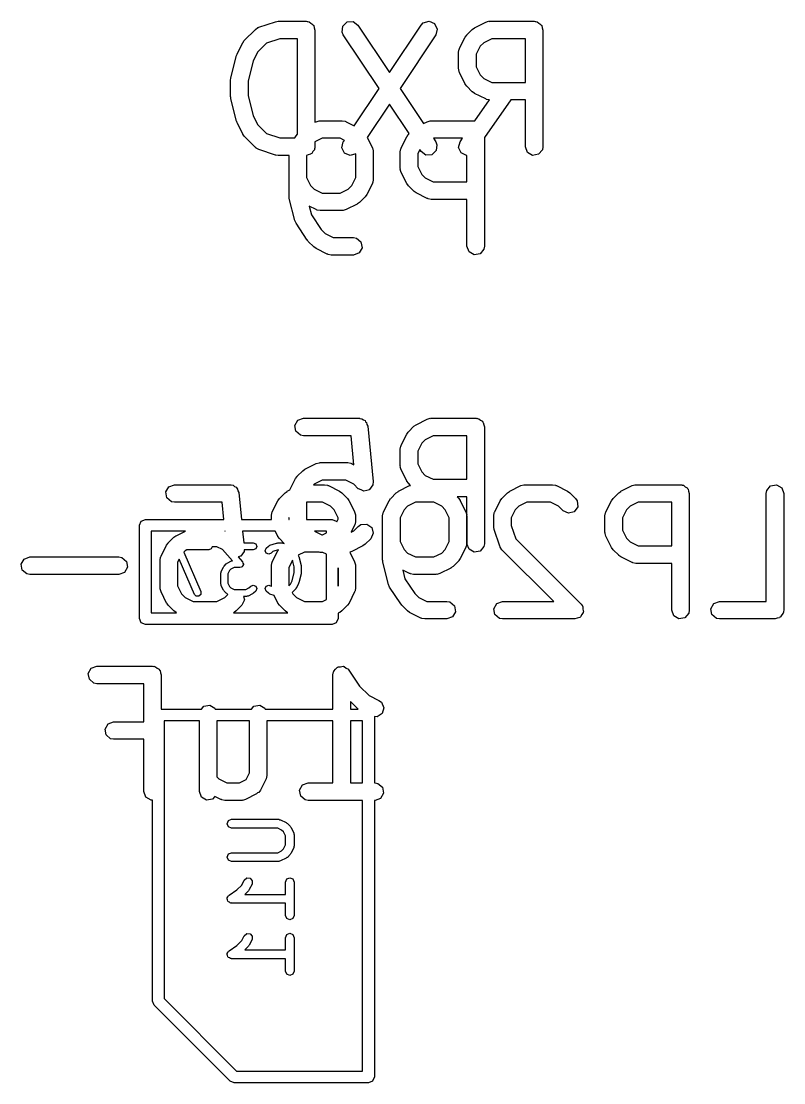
# Model space of a CAD drawing. Extents: x 0.04 to 2.09, y 0.3 to 3.78.
# Drawn here: x 1.7853 to 2.0424, y 1.9638 to 2.3218 of the extents above; entities that cross this region are included whole.
import ezdxf

# ---------------------------------------------------------------- set-up
doc = ezdxf.new("R2010")
doc.units = 0
doc.header["$MEASUREMENT"] = 0
doc.layers.add('BLACK', color=7, linetype='CONTINUOUS')

msp = doc.modelspace()

# ---------------------------------------------------------------- linework, layer by layer
at = {"layer": 'BLACK', "linetype": 'CONTINUOUS'}
for p, q in [((1.86526, 2.31962), (1.8654, 2.31973)), ((1.8654, 2.31973), (1.87102, 2.32161)), ((1.87102, 2.32161), (1.87189, 2.32173)), ((1.87189, 2.32173), (1.87195, 2.32176)), ((1.87195, 2.32176), (1.88133, 2.32176)), ((1.88133, 2.32176), (1.88171, 2.32169)), ((1.88171, 2.32169), (1.88184, 2.32171)), ((1.88184, 2.32171), (1.88195, 2.32165)), ((1.88195, 2.32165), (1.88234, 2.32158)), ((1.88234, 2.32158), (1.88292, 2.32109)), ((1.88292, 2.32109), (1.88359, 2.3207)), ((1.88359, 2.3207), (1.88368, 2.32045)), ((1.88368, 2.32045), (1.88388, 2.32028)), ((1.88388, 2.32028), (1.88402, 2.31952)), ((1.89346, 2.31811), (1.89368, 2.32011)), ((1.89368, 2.32011), (1.89514, 2.32151)), ((1.89514, 2.32151), (1.89715, 2.32164)), ((1.89715, 2.32164), (1.89878, 2.32044)), ((1.89878, 2.32044), (1.90945, 2.30444)), ((1.90945, 2.30444), (1.92012, 2.32044)), ((1.92012, 2.32044), (1.92082, 2.32118)), ((1.92082, 2.32118), (1.92276, 2.32175)), ((1.92276, 2.32175), (1.92461, 2.32094)), ((1.92461, 2.32094), (1.92551, 2.31913)), ((1.93812, 2.31957), (1.94187, 2.32144)), ((1.94187, 2.32144), (1.94286, 2.32174)), ((1.94286, 2.32174), (1.94303, 2.3217)), ((1.94303, 2.3217), (1.94319, 2.32176)), ((1.94319, 2.32176), (1.95819, 2.32176)), ((1.95819, 2.32176), (1.95858, 2.32169)), ((1.95858, 2.32169), (1.95871, 2.32171)), ((1.95871, 2.32171), (1.95882, 2.32165)), ((1.95882, 2.32165), (1.9592, 2.32158)), ((1.9592, 2.32158), (1.95979, 2.32109)), ((1.95979, 2.32109), (1.96045, 2.3207)), ((1.96045, 2.3207), (1.96055, 2.32045)), ((1.96055, 2.32045), (1.96075, 2.32028)), ((1.96075, 2.32028), (1.96088, 2.31952)), ((1.86049, 2.31527), (1.86424, 2.31902)), ((1.86424, 2.31902), (1.86508, 2.31961)), ((1.86508, 2.31961), (1.86526, 2.31962)), ((1.88402, 2.31952), (1.88428, 2.3188)), ((1.88428, 2.3188), (1.88428, 2.28768)), ((1.89387, 2.31717), (1.89346, 2.31811)), ((1.9059, 2.29912), (1.89387, 2.31717)), ((1.92503, 2.31717), (1.913, 2.29912)), ((1.92551, 2.31913), (1.92503, 2.31717)), ((1.93305, 2.31263), (1.93493, 2.31637)), ((1.93493, 2.31637), (1.93546, 2.31708)), ((1.93546, 2.31708), (1.93548, 2.31714)), ((1.93548, 2.31714), (1.93736, 2.31902)), ((1.93736, 2.31902), (1.93808, 2.31952)), ((1.93808, 2.31952), (1.93812, 2.31957)), ((1.96088, 2.31952), (1.96115, 2.3188)), ((1.96115, 2.3188), (1.96115, 2.27943)), ((1.85806, 2.31075), (1.85994, 2.3145)), ((1.85994, 2.3145), (1.86046, 2.31521)), ((1.86046, 2.31521), (1.86049, 2.31527)), ((1.86792, 2.31435), (1.86501, 2.31143)), ((1.87243, 2.31585), (1.86792, 2.31435)), ((1.87837, 2.31585), (1.87243, 2.31585)), ((1.87837, 2.28365), (1.87837, 2.31585)), ((1.93303, 2.31245), (1.93305, 2.31263)), ((1.94, 2.31331), (1.93865, 2.31061)), ((1.94119, 2.3145), (1.94, 2.31331)), ((1.94389, 2.31585), (1.94119, 2.3145)), ((1.95524, 2.31585), (1.94389, 2.31585)), ((1.95524, 2.30113), (1.95524, 2.31585)), ((1.85597, 2.30265), (1.85784, 2.31015)), ((1.85784, 2.31015), (1.85805, 2.31061)), ((1.85805, 2.31061), (1.85806, 2.31075)), ((1.86501, 2.31143), (1.86349, 2.3084)), ((1.93274, 2.3113), (1.93292, 2.31231)), ((1.93274, 2.30568), (1.93274, 2.3113)), ((1.93292, 2.31231), (1.93303, 2.31245)), ((1.93865, 2.31061), (1.93865, 2.30638)), ((1.86349, 2.3084), (1.86178, 2.30157)), ((1.9328, 2.30551), (1.93274, 2.30568)), ((1.93276, 2.30534), (1.9328, 2.30551)), ((1.93865, 2.30638), (1.94, 2.30368)), ((1.85588, 2.30193), (1.85598, 2.30251)), ((1.85588, 2.29631), (1.85588, 2.30193)), ((1.85598, 2.30251), (1.85597, 2.30265)), ((1.93305, 2.30436), (1.93276, 2.30534)), ((1.93493, 2.30061), (1.93305, 2.30436)), ((1.94, 2.30368), (1.94119, 2.30248)), ((1.94119, 2.30248), (1.94389, 2.30113)), ((1.86178, 2.30157), (1.86178, 2.29667)), ((1.89752, 2.28654), (1.9059, 2.29912)), ((1.913, 2.29912), (1.92091, 2.28724)), ((1.93498, 2.30057), (1.93493, 2.30061)), ((1.93548, 2.29984), (1.93498, 2.30057)), ((1.93736, 2.29797), (1.93548, 2.29984)), ((1.94389, 2.30113), (1.95524, 2.30113)), ((1.85592, 2.29618), (1.85588, 2.29631)), ((1.85597, 2.29559), (1.85592, 2.29618)), ((1.85784, 2.28809), (1.85597, 2.29559)), ((1.86178, 2.29667), (1.86349, 2.28984)), ((1.93742, 2.29794), (1.93736, 2.29797)), ((1.93812, 2.29742), (1.93742, 2.29794)), ((1.94187, 2.29554), (1.93812, 2.29742)), ((1.93822, 2.28819), (1.94315, 2.29524)), ((1.95036, 2.29523), (1.94146, 2.28252)), ((1.94205, 2.29552), (1.94187, 2.29554)), ((1.94218, 2.29541), (1.94205, 2.29552)), ((1.94315, 2.29524), (1.94218, 2.29541)), ((1.95524, 2.29523), (1.95036, 2.29523)), ((1.95524, 2.27943), (1.95524, 2.29523)), ((1.90945, 2.2938), (1.90193, 2.28251)), ((1.91607, 2.28386), (1.90945, 2.2938)), ((1.85792, 2.28798), (1.85784, 2.28809)), ((1.85806, 2.28749), (1.85792, 2.28798)), ((1.86349, 2.28984), (1.86501, 2.28681)), ((1.88428, 2.28768), (1.88469, 2.28788)), ((1.88469, 2.28788), (1.88568, 2.28817)), ((1.88568, 2.28817), (1.88585, 2.28813)), ((1.88585, 2.28813), (1.88601, 2.28819)), ((1.88601, 2.28819), (1.89351, 2.28819)), ((1.89351, 2.28819), (1.89452, 2.28802)), ((1.89452, 2.28802), (1.89466, 2.2879)), ((1.89466, 2.2879), (1.89483, 2.28788)), ((1.89483, 2.28788), (1.89752, 2.28654)), ((1.92091, 2.28724), (1.92219, 2.28788)), ((1.92219, 2.28788), (1.92317, 2.28817)), ((1.92317, 2.28817), (1.92334, 2.28813)), ((1.92334, 2.28813), (1.92351, 2.28819)), ((1.92351, 2.28819), (1.93822, 2.28819)), ((1.85994, 2.28374), (1.85806, 2.28749)), ((1.86501, 2.28681), (1.86792, 2.28389)), ((1.85999, 2.28369), (1.85994, 2.28374)), ((1.86049, 2.28297), (1.85999, 2.28369)), ((1.86424, 2.27922), (1.86049, 2.28297)), ((1.86792, 2.28389), (1.87243, 2.28239)), ((1.87243, 2.28239), (1.87754, 2.28239)), ((1.87754, 2.28239), (1.87775, 2.28281)), ((1.87775, 2.28281), (1.87827, 2.28352)), ((1.87827, 2.28352), (1.8783, 2.28358)), ((1.8783, 2.28358), (1.87837, 2.28365)), ((1.88671, 2.28229), (1.88428, 2.28107)), ((1.88428, 2.28107), (1.88428, 2.27943)), ((1.89282, 2.28229), (1.88671, 2.28229)), ((1.89421, 2.28159), (1.89282, 2.28229)), ((1.89339, 2.27911), (1.89387, 2.28107)), ((1.89387, 2.28107), (1.89421, 2.28159)), ((1.90193, 2.28251), (1.90365, 2.27906)), ((1.91337, 2.27906), (1.91524, 2.28281)), ((1.91524, 2.28281), (1.91577, 2.28352)), ((1.91577, 2.28352), (1.9158, 2.28358)), ((1.9158, 2.28358), (1.91607, 2.28386)), ((1.92422, 2.28229), (1.92503, 2.28107)), ((1.93409, 2.28229), (1.92422, 2.28229)), ((1.92503, 2.28107), (1.92544, 2.28013)), ((1.93275, 2.27918), (1.93328, 2.28113)), ((1.93328, 2.28113), (1.93409, 2.28229)), ((1.94146, 2.28252), (1.94146, 2.24587)), ((1.8644, 2.27915), (1.86424, 2.27922)), ((1.86449, 2.279), (1.8644, 2.27915)), ((1.8654, 2.27851), (1.86449, 2.279)), ((1.87102, 2.27663), (1.8654, 2.27851)), ((1.8828, 2.27688), (1.88205, 2.27674)), ((1.88297, 2.27708), (1.8828, 2.27688)), ((1.88323, 2.27717), (1.88297, 2.27708)), ((1.88361, 2.27784), (1.88323, 2.27717)), ((1.8841, 2.27842), (1.88361, 2.27784)), ((1.88417, 2.27881), (1.8841, 2.27842)), ((1.88424, 2.27892), (1.88417, 2.27881)), ((1.88428, 2.27943), (1.88421, 2.27905)), ((1.88421, 2.27905), (1.88424, 2.27892)), ((1.89429, 2.2773), (1.89339, 2.27911)), ((1.89614, 2.27649), (1.89429, 2.2773)), ((1.89806, 2.27705), (1.89614, 2.27649)), ((1.89806, 2.27704), (1.89806, 2.27705)), ((1.89806, 2.26907), (1.89806, 2.27704)), ((1.90365, 2.27906), (1.90395, 2.27808)), ((1.90395, 2.27808), (1.9039, 2.27791)), ((1.9039, 2.27791), (1.90397, 2.27774)), ((1.90397, 2.27774), (1.90397, 2.26837)), ((1.91306, 2.27774), (1.91324, 2.27875)), ((1.91306, 2.27212), (1.91306, 2.27774)), ((1.91324, 2.27875), (1.91335, 2.27889)), ((1.91335, 2.27889), (1.91337, 2.27906)), ((1.91967, 2.27846), (1.91896, 2.27704)), ((1.91896, 2.27704), (1.91896, 2.27281)), ((1.92012, 2.2778), (1.91967, 2.27846)), ((1.92174, 2.2766), (1.92012, 2.2778)), ((1.92522, 2.27813), (1.92376, 2.27673)), ((1.92544, 2.28013), (1.92522, 2.27813)), ((1.93361, 2.27735), (1.93275, 2.27918)), ((1.93544, 2.27649), (1.93361, 2.27735)), ((1.95593, 2.27754), (1.95524, 2.27943)), ((1.95768, 2.27653), (1.95593, 2.27754)), ((1.95967, 2.27688), (1.95768, 2.27653)), ((1.96097, 2.27842), (1.95967, 2.27688)), ((1.96115, 2.27943), (1.96097, 2.27842)), ((1.87108, 2.27663), (1.87102, 2.27663)), ((1.87195, 2.27648), (1.87108, 2.27663)), ((1.87556, 2.27648), (1.87195, 2.27648)), ((1.87556, 2.26274), (1.87556, 2.27648)), ((1.88205, 2.27674), (1.88147, 2.27653)), ((1.88147, 2.27653), (1.88147, 2.26907)), ((1.92376, 2.27673), (1.92174, 2.2766)), ((1.93555, 2.27652), (1.93544, 2.27649)), ((1.93555, 2.26757), (1.93555, 2.27652)), ((1.91312, 2.27195), (1.91306, 2.27212)), ((1.91308, 2.27178), (1.91312, 2.27195)), ((1.91337, 2.2708), (1.91308, 2.27178)), ((1.91524, 2.26705), (1.91337, 2.2708)), ((1.91896, 2.27281), (1.92031, 2.27012)), ((1.92031, 2.27012), (1.92151, 2.26892)), ((1.88147, 2.26907), (1.88282, 2.26637)), ((1.88282, 2.26637), (1.88401, 2.26517)), ((1.89551, 2.26517), (1.89671, 2.26637)), ((1.89671, 2.26637), (1.89806, 2.26907)), ((1.90365, 2.26705), (1.90178, 2.2633)), ((1.90367, 2.26722), (1.90365, 2.26705)), ((1.90379, 2.26736), (1.90367, 2.26722)), ((1.90397, 2.26837), (1.90379, 2.26736)), ((1.91529, 2.267), (1.91524, 2.26705)), ((1.9158, 2.26628), (1.91529, 2.267)), ((1.91767, 2.26441), (1.9158, 2.26628)), ((1.92151, 2.26892), (1.92421, 2.26757)), ((1.92421, 2.26757), (1.93555, 2.26757)), ((1.87561, 2.26262), (1.87556, 2.26274)), ((1.87565, 2.26203), (1.87561, 2.26262)), ((1.88401, 2.26517), (1.88671, 2.26382)), ((1.88671, 2.26382), (1.89282, 2.26382)), ((1.89282, 2.26382), (1.89551, 2.26517)), ((1.90123, 2.26253), (1.89935, 2.26066)), ((1.90125, 2.26259), (1.90123, 2.26253)), ((1.90178, 2.2633), (1.90125, 2.26259)), ((1.91773, 2.26438), (1.91767, 2.26441)), ((1.91844, 2.26385), (1.91773, 2.26438)), ((1.92219, 2.26198), (1.91844, 2.26385)), ((1.87753, 2.25453), (1.87565, 2.26203)), ((1.88469, 2.25823), (1.8824, 2.25937)), ((1.8824, 2.25937), (1.88313, 2.25646)), ((1.89858, 2.2601), (1.89483, 2.25823)), ((1.89863, 2.26015), (1.89858, 2.2601)), ((1.89935, 2.26066), (1.89863, 2.26015)), ((1.92236, 2.26196), (1.92219, 2.26198)), ((1.9225, 2.26184), (1.92236, 2.26196)), ((1.92351, 2.26167), (1.9225, 2.26184)), ((1.93555, 2.26167), (1.92351, 2.26167)), ((1.93555, 2.24587), (1.93555, 2.26167)), ((1.88313, 2.25646), (1.88643, 2.2515)), ((1.88487, 2.25821), (1.88469, 2.25823)), ((1.885, 2.25809), (1.88487, 2.25821)), ((1.88601, 2.25792), (1.885, 2.25809)), ((1.89351, 2.25792), (1.88601, 2.25792)), ((1.89368, 2.25798), (1.89351, 2.25792)), ((1.89385, 2.25794), (1.89368, 2.25798)), ((1.89483, 2.25823), (1.89385, 2.25794)), ((1.87753, 2.25451), (1.87753, 2.25453)), ((1.87793, 2.25361), (1.87753, 2.25451)), ((1.88168, 2.24798), (1.87793, 2.25361)), ((1.88643, 2.2515), (1.88776, 2.25017)), ((1.88776, 2.25017), (1.89046, 2.24882)), ((1.89046, 2.24882), (1.89726, 2.24882)), ((1.89726, 2.24882), (1.89827, 2.24865)), ((1.89827, 2.24865), (1.89982, 2.24735)), ((1.88179, 2.2479), (1.88168, 2.24798)), ((1.88205, 2.24753), (1.88179, 2.2479)), ((1.88393, 2.24566), (1.88205, 2.24753)), ((1.88398, 2.24563), (1.88393, 2.24566)), ((1.88469, 2.2451), (1.88398, 2.24563)), ((1.88844, 2.24323), (1.88469, 2.2451)), ((1.90017, 2.24536), (1.89916, 2.24361)), ((1.89982, 2.24735), (1.90017, 2.24536)), ((1.93625, 2.24397), (1.93555, 2.24587)), ((1.94128, 2.24486), (1.93998, 2.24331)), ((1.94146, 2.24587), (1.94128, 2.24486)), ((1.88862, 2.24321), (1.88844, 2.24323)), ((1.88875, 2.2431), (1.88862, 2.24321)), ((1.88976, 2.24292), (1.88875, 2.2431)), ((1.89726, 2.24292), (1.88976, 2.24292)), ((1.89916, 2.24361), (1.89726, 2.24292)), ((1.93799, 2.24296), (1.93625, 2.24397)), ((1.93998, 2.24331), (1.93799, 2.24296)), ((1.87849, 2.18721), (1.88039, 2.1879)), ((1.88039, 2.1879), (1.89914, 2.1879)), ((1.89914, 2.1879), (1.89929, 2.18787)), ((1.89929, 2.18787), (1.89936, 2.18789)), ((1.89936, 2.18789), (1.89947, 2.18784)), ((1.89947, 2.18784), (1.90015, 2.18772)), ((1.90015, 2.18772), (1.90063, 2.18732)), ((1.90063, 2.18732), (1.9012, 2.18706)), ((1.91844, 2.18571), (1.92219, 2.18759)), ((1.92219, 2.18759), (1.92317, 2.18788)), ((1.92317, 2.18788), (1.92334, 2.18784)), ((1.92334, 2.18784), (1.92351, 2.1879)), ((1.92351, 2.1879), (1.93851, 2.1879)), ((1.93851, 2.1879), (1.93889, 2.18783)), ((1.93889, 2.18783), (1.93902, 2.18785)), ((1.93902, 2.18785), (1.93913, 2.18779)), ((1.93913, 2.18779), (1.93952, 2.18772)), ((1.93952, 2.18772), (1.94011, 2.18723)), ((1.87748, 2.18546), (1.87849, 2.18721)), ((1.87783, 2.18347), (1.87748, 2.18546)), ((1.9012, 2.18706), (1.90138, 2.18669)), ((1.90138, 2.18669), (1.90169, 2.18642)), ((1.90169, 2.18642), (1.9018, 2.1858)), ((1.9018, 2.1858), (1.90208, 2.18524)), ((1.90208, 2.18524), (1.90395, 2.16649)), ((1.9158, 2.18328), (1.91767, 2.18516)), ((1.91767, 2.18516), (1.9184, 2.18566)), ((1.9184, 2.18566), (1.91844, 2.18571)), ((1.94011, 2.18723), (1.94077, 2.18684)), ((1.94077, 2.18684), (1.94086, 2.18659)), ((1.94086, 2.18659), (1.94106, 2.18642)), ((1.94106, 2.18642), (1.9412, 2.18567)), ((1.9412, 2.18567), (1.94146, 2.18495)), ((1.94146, 2.18495), (1.94146, 2.14558)), ((1.87938, 2.18217), (1.87783, 2.18347)), ((1.88039, 2.18199), (1.87938, 2.18217)), ((1.89647, 2.18199), (1.88039, 2.18199)), ((1.89744, 2.17222), (1.89647, 2.18199)), ((1.91337, 2.17877), (1.91524, 2.18252)), ((1.91524, 2.18252), (1.91577, 2.18323)), ((1.91577, 2.18323), (1.9158, 2.18328)), ((1.92151, 2.18064), (1.92031, 2.17945)), ((1.92421, 2.18199), (1.92151, 2.18064)), ((1.93555, 2.18199), (1.92421, 2.18199)), ((1.93555, 2.16728), (1.93555, 2.18199)), ((1.91306, 2.17745), (1.91324, 2.17846)), ((1.91306, 2.17182), (1.91306, 2.17745)), ((1.91324, 2.17846), (1.91335, 2.17859)), ((1.91335, 2.17859), (1.91337, 2.17877)), ((1.92031, 2.17945), (1.91896, 2.17675)), ((1.91896, 2.17675), (1.91896, 2.17252)), ((1.8783, 2.16829), (1.88018, 2.17016)), ((1.88018, 2.17016), (1.8809, 2.17067)), ((1.8809, 2.17067), (1.88094, 2.17071)), ((1.88094, 2.17071), (1.88469, 2.17259)), ((1.88469, 2.17259), (1.88568, 2.17288)), ((1.88568, 2.17288), (1.88585, 2.17284)), ((1.88585, 2.17284), (1.88601, 2.1729)), ((1.88601, 2.1729), (1.89539, 2.1729)), ((1.89539, 2.1729), (1.8964, 2.17272)), ((1.8964, 2.17272), (1.89653, 2.17261)), ((1.89653, 2.17261), (1.89671, 2.17259)), ((1.89671, 2.17259), (1.89744, 2.17222)), ((1.91312, 2.17166), (1.91306, 2.17182)), ((1.91308, 2.17148), (1.91312, 2.17166)), ((1.91337, 2.1705), (1.91308, 2.17148)), ((1.91524, 2.16675), (1.91337, 2.1705)), ((1.91896, 2.17252), (1.92031, 2.16982)), ((1.92031, 2.16982), (1.92151, 2.16862)), ((1.87587, 2.16377), (1.87775, 2.16752)), ((1.87775, 2.16752), (1.87827, 2.16823)), ((1.87827, 2.16823), (1.8783, 2.16829)), ((1.88671, 2.16699), (1.88401, 2.16565)), ((1.89469, 2.16699), (1.88671, 2.16699)), ((1.89739, 2.16565), (1.89469, 2.16699)), ((1.90395, 2.16649), (1.90387, 2.16547)), ((1.91529, 2.16671), (1.91524, 2.16675)), ((1.9158, 2.16598), (1.91529, 2.16671)), ((1.91654, 2.16524), (1.9158, 2.16598)), ((1.92151, 2.16862), (1.92421, 2.16728)), ((1.92421, 2.16728), (1.93555, 2.16728)), ((1.83402, 2.16302), (1.83503, 2.16477)), ((1.83438, 2.16103), (1.83402, 2.16302)), ((1.83503, 2.16477), (1.83693, 2.16546)), ((1.83693, 2.16546), (1.85568, 2.16546)), ((1.85568, 2.16546), (1.85583, 2.16543)), ((1.85583, 2.16543), (1.8559, 2.16545)), ((1.8559, 2.16545), (1.85601, 2.1654)), ((1.85601, 2.1654), (1.85669, 2.16528)), ((1.85669, 2.16528), (1.85717, 2.16488)), ((1.85717, 2.16488), (1.85774, 2.16462)), ((1.85774, 2.16462), (1.85792, 2.16425)), ((1.85792, 2.16425), (1.85824, 2.16398)), ((1.85824, 2.16398), (1.85835, 2.16336)), ((1.85835, 2.16336), (1.85862, 2.1628)), ((1.85862, 2.1628), (1.85952, 2.15377)), ((1.87234, 2.16084), (1.87422, 2.16272)), ((1.87422, 2.16272), (1.87494, 2.16322)), ((1.87494, 2.16322), (1.87498, 2.16327)), ((1.87498, 2.16327), (1.87587, 2.16371)), ((1.87587, 2.16371), (1.87587, 2.16377)), ((1.88401, 2.16565), (1.88383, 2.16546)), ((1.88383, 2.16546), (1.88755, 2.16546)), ((1.88755, 2.16546), (1.88856, 2.16528)), ((1.88856, 2.16528), (1.8887, 2.16517)), ((1.8887, 2.16517), (1.88887, 2.16515)), ((1.88887, 2.16515), (1.89262, 2.16327)), ((1.89262, 2.16327), (1.89333, 2.16275)), ((1.89333, 2.16275), (1.89339, 2.16272)), ((1.89339, 2.16272), (1.89526, 2.16084)), ((1.89892, 2.16411), (1.89739, 2.16565)), ((1.89894, 2.1641), (1.89892, 2.16411)), ((1.89895, 2.16408), (1.89894, 2.1641)), ((1.89986, 2.16368), (1.89895, 2.16408)), ((1.90075, 2.16326), (1.89986, 2.16368)), ((1.90077, 2.16326), (1.90075, 2.16326)), ((1.90079, 2.16325), (1.90077, 2.16326)), ((1.90175, 2.16352), (1.90079, 2.16325)), ((1.90271, 2.16378), (1.90175, 2.16352)), ((1.90272, 2.1638), (1.90271, 2.16378)), ((1.90274, 2.1638), (1.90272, 2.1638)), ((1.9033, 2.16462), (1.90274, 2.1638)), ((1.90386, 2.16543), (1.9033, 2.16462)), ((1.90387, 2.16547), (1.90386, 2.16545)), ((1.90386, 2.16545), (1.90386, 2.16543)), ((1.90984, 2.16084), (1.91171, 2.16272)), ((1.91171, 2.16272), (1.91243, 2.16322)), ((1.91243, 2.16322), (1.91248, 2.16327)), ((1.91248, 2.16327), (1.91623, 2.16515)), ((1.91623, 2.16515), (1.91654, 2.16524)), ((1.94733, 2.16084), (1.94921, 2.16272)), ((1.94921, 2.16272), (1.94993, 2.16322)), ((1.94993, 2.16322), (1.94997, 2.16327)), ((1.94997, 2.16327), (1.95372, 2.16515)), ((1.95372, 2.16515), (1.95471, 2.16544)), ((1.95471, 2.16544), (1.95488, 2.1654)), ((1.95488, 2.1654), (1.95504, 2.16546)), ((1.95504, 2.16546), (1.96442, 2.16546)), ((1.96442, 2.16546), (1.96543, 2.16528)), ((1.96543, 2.16528), (1.96556, 2.16517)), ((1.96556, 2.16517), (1.96574, 2.16515)), ((1.96574, 2.16515), (1.96949, 2.16327)), ((1.96949, 2.16327), (1.9702, 2.16275)), ((1.9702, 2.16275), (1.97025, 2.16272)), ((1.97025, 2.16272), (1.97213, 2.16084)), ((1.98483, 2.16084), (1.9867, 2.16272)), ((1.9867, 2.16272), (1.98742, 2.16322)), ((1.98742, 2.16322), (1.98747, 2.16327)), ((1.98747, 2.16327), (1.99122, 2.16515)), ((1.99122, 2.16515), (1.9922, 2.16544)), ((1.9922, 2.16544), (1.99237, 2.1654)), ((1.99237, 2.1654), (1.99254, 2.16546)), ((1.99254, 2.16546), (2.00754, 2.16546)), ((2.00754, 2.16546), (2.00792, 2.16539)), ((2.00792, 2.16539), (2.00805, 2.16541)), ((2.00805, 2.16541), (2.00816, 2.16535)), ((2.00816, 2.16535), (2.00855, 2.16528)), ((2.00855, 2.16528), (2.00913, 2.16479)), ((2.00913, 2.16479), (2.0098, 2.1644)), ((2.0098, 2.1644), (2.00989, 2.16415)), ((2.00989, 2.16415), (2.01009, 2.16398)), ((2.01009, 2.16398), (2.01023, 2.16323)), ((2.01023, 2.16323), (2.01049, 2.1625)), ((2.01049, 2.1625), (2.01049, 2.12313)), ((2.03645, 2.1625), (2.03663, 2.16351)), ((2.03645, 2.12609), (2.03645, 2.1625)), ((2.03663, 2.16351), (2.03793, 2.16506)), ((2.03793, 2.16506), (2.03992, 2.16541)), ((2.03992, 2.16541), (2.04167, 2.1644)), ((2.04167, 2.1644), (2.04236, 2.1625)), ((2.04236, 2.1625), (2.04236, 2.12313)), ((1.83592, 2.15973), (1.83438, 2.16103)), ((1.83693, 2.15955), (1.83592, 2.15973)), ((1.85301, 2.15955), (1.83693, 2.15955)), ((1.85359, 2.15377), (1.85301, 2.15955)), ((1.86991, 2.15633), (1.87179, 2.16008)), ((1.87179, 2.16008), (1.87231, 2.16078)), ((1.87231, 2.16078), (1.87234, 2.16084)), ((1.88685, 2.15955), (1.88147, 2.15955)), ((1.88147, 2.15955), (1.88147, 2.15377)), ((1.88955, 2.1582), (1.88685, 2.15955)), ((1.89526, 2.16084), (1.89577, 2.16012)), ((1.89577, 2.16012), (1.89582, 2.16008)), ((1.89582, 2.16008), (1.89769, 2.15633)), ((1.90741, 2.15633), (1.90928, 2.16008)), ((1.90928, 2.16008), (1.90981, 2.16078)), ((1.90981, 2.16078), (1.90984, 2.16084)), ((1.91824, 2.15955), (1.91555, 2.1582)), ((1.92435, 2.15955), (1.91824, 2.15955)), ((1.92705, 2.1582), (1.92435, 2.15955)), ((1.93555, 2.16137), (1.93223, 2.16137)), ((1.93223, 2.16137), (1.93276, 2.16084)), ((1.93276, 2.16084), (1.93327, 2.16012)), ((1.93327, 2.16012), (1.93331, 2.16008)), ((1.93331, 2.16008), (1.93519, 2.15633)), ((1.93555, 2.14558), (1.93555, 2.16137)), ((1.9449, 2.15633), (1.94678, 2.16008)), ((1.94678, 2.16008), (1.9473, 2.16078)), ((1.9473, 2.16078), (1.94733, 2.16084)), ((1.95574, 2.15955), (1.95304, 2.1582)), ((1.96372, 2.15955), (1.95574, 2.15955)), ((1.96642, 2.1582), (1.96372, 2.15955)), ((1.97213, 2.16084), (1.97272, 2.16)), ((1.97272, 2.16), (1.97289, 2.15799)), ((1.9824, 2.15633), (1.98427, 2.16008)), ((1.98427, 2.16008), (1.9848, 2.16078)), ((1.9848, 2.16078), (1.98483, 2.16084)), ((1.99324, 2.15955), (1.99054, 2.1582)), ((2.00458, 2.15955), (1.99324, 2.15955)), ((2.00458, 2.14484), (2.00458, 2.15955)), ((1.8696, 2.15501), (1.86978, 2.15602)), ((1.86978, 2.15602), (1.86989, 2.15615)), ((1.86989, 2.15615), (1.86991, 2.15633)), ((1.89075, 2.15701), (1.88955, 2.1582)), ((1.8921, 2.15431), (1.89075, 2.15701)), ((1.89769, 2.15633), (1.89798, 2.15534)), ((1.89798, 2.15534), (1.89794, 2.15517)), ((1.89794, 2.15517), (1.898, 2.15501)), ((1.9071, 2.15501), (1.90727, 2.15602)), ((1.90727, 2.15602), (1.90739, 2.15615)), ((1.90739, 2.15615), (1.90741, 2.15633)), ((1.91435, 2.15701), (1.913, 2.15431)), ((1.91555, 2.1582), (1.91435, 2.15701)), ((1.92824, 2.15701), (1.92705, 2.1582)), ((1.92959, 2.15431), (1.92824, 2.15701)), ((1.93519, 2.15633), (1.93548, 2.15534)), ((1.93548, 2.15534), (1.93544, 2.15517)), ((1.93544, 2.15517), (1.9355, 2.15501)), ((1.94459, 2.15501), (1.94477, 2.15602)), ((1.94477, 2.15602), (1.94488, 2.15615)), ((1.94488, 2.15615), (1.9449, 2.15633)), ((1.95185, 2.15701), (1.9505, 2.15431)), ((1.95304, 2.1582), (1.95185, 2.15701)), ((1.96795, 2.15667), (1.96642, 2.1582)), ((1.96978, 2.15581), (1.96795, 2.15667)), ((1.97173, 2.15634), (1.96978, 2.15581)), ((1.97289, 2.15799), (1.97173, 2.15634)), ((1.98209, 2.15501), (1.98226, 2.15602)), ((1.98226, 2.15602), (1.98238, 2.15615)), ((1.98238, 2.15615), (1.9824, 2.15633)), ((1.98934, 2.15701), (1.98799, 2.15431)), ((1.99054, 2.1582), (1.98934, 2.15701)), ((1.82515, 2.1518), (1.82573, 2.1532)), ((1.82515, 2.12031), (1.82515, 2.1518)), ((1.82573, 2.1532), (1.82712, 2.15377)), ((1.82712, 2.15377), (1.85359, 2.15377)), ((1.85952, 2.15377), (1.8696, 2.15377)), ((1.8696, 2.15377), (1.8696, 2.15501)), ((1.87556, 2.15442), (1.87551, 2.15431)), ((1.87551, 2.15431), (1.87551, 2.15383)), ((1.87551, 2.15383), (1.87553, 2.15377)), ((1.87553, 2.15377), (1.87556, 2.15377)), ((1.87556, 2.15377), (1.87556, 2.15442)), ((1.88147, 2.15377), (1.89011, 2.15377)), ((1.89011, 2.15377), (1.89151, 2.1532)), ((1.89151, 2.1532), (1.89163, 2.15289)), ((1.89163, 2.15289), (1.8921, 2.15383)), ((1.8921, 2.15383), (1.8921, 2.15431)), ((1.89769, 2.15181), (1.8965, 2.14943)), ((1.89771, 2.15199), (1.89769, 2.15181)), ((1.89783, 2.15212), (1.89771, 2.15199)), ((1.898, 2.15313), (1.89783, 2.15212)), ((1.898, 2.15501), (1.898, 2.15313)), ((1.89892, 2.15141), (1.89976, 2.152)), ((1.89976, 2.152), (1.90178, 2.15218)), ((1.90178, 2.15218), (1.90343, 2.15102)), ((1.9071, 2.14001), (1.9071, 2.15501)), ((1.913, 2.15431), (1.913, 2.14633)), ((1.92959, 2.14633), (1.92959, 2.15431)), ((1.9355, 2.15501), (1.9355, 2.14563)), ((1.94459, 2.15126), (1.94459, 2.15501)), ((1.9505, 2.15431), (1.9505, 2.15174)), ((1.9505, 2.15174), (1.952, 2.14723)), ((1.98209, 2.14938), (1.98209, 2.15501)), ((1.98799, 2.15431), (1.98799, 2.15008)), ((1.82909, 2.14983), (1.82909, 2.12228)), ((1.84061, 2.14983), (1.82909, 2.14983)), ((1.83672, 2.14772), (1.83744, 2.14823)), ((1.83744, 2.14823), (1.83749, 2.14827)), ((1.83749, 2.14827), (1.84061, 2.14983)), ((1.85388, 2.14983), (1.85399, 2.14978)), ((1.85398, 2.14983), (1.85388, 2.14983)), ((1.85399, 2.14978), (1.85398, 2.14983)), ((1.85991, 2.14983), (1.86031, 2.14586)), ((1.8709, 2.14983), (1.85991, 2.14983)), ((1.87179, 2.14806), (1.8709, 2.14983)), ((1.87183, 2.14802), (1.87179, 2.14806)), ((1.87234, 2.14729), (1.87183, 2.14802)), ((1.8841, 2.14983), (1.8866, 2.14858)), ((1.88815, 2.14983), (1.8841, 2.14983)), ((1.8866, 2.14858), (1.88685, 2.14858)), ((1.88685, 2.14858), (1.88815, 2.14923)), ((1.88815, 2.14923), (1.88815, 2.14983)), ((1.8965, 2.14943), (1.89739, 2.14988)), ((1.89739, 2.14988), (1.89892, 2.15141)), ((1.90395, 2.14907), (1.9031, 2.14724)), ((1.90343, 2.15102), (1.90395, 2.14907)), ((1.94461, 2.1512), (1.94459, 2.15126)), ((1.94474, 2.15032), (1.94461, 2.1512)), ((1.94662, 2.1447), (1.94474, 2.15032)), ((1.98215, 2.14922), (1.98209, 2.14938)), ((1.98211, 2.14904), (1.98215, 2.14922)), ((1.9824, 2.14806), (1.98211, 2.14904)), ((1.98427, 2.14431), (1.9824, 2.14806)), ((1.98799, 2.15008), (1.98934, 2.14738)), ((1.83242, 2.14133), (1.83429, 2.14508)), ((1.83429, 2.14508), (1.83482, 2.14579)), ((1.83482, 2.14579), (1.83484, 2.14584)), ((1.83484, 2.14584), (1.83672, 2.14772)), ((1.84962, 2.14455), (1.84933, 2.14384)), ((1.85123, 2.14455), (1.84962, 2.14455)), ((1.8531, 2.14362), (1.85123, 2.14455)), ((1.86031, 2.14586), (1.86349, 2.14586)), ((1.86349, 2.14586), (1.86433, 2.14551)), ((1.86433, 2.14551), (1.86467, 2.14468)), ((1.86467, 2.14468), (1.86433, 2.14384)), ((1.86791, 2.14401), (1.86866, 2.14476)), ((1.86866, 2.14476), (1.86891, 2.14487)), ((1.86891, 2.14487), (1.86912, 2.14505)), ((1.86912, 2.14505), (1.87137, 2.1458)), ((1.87137, 2.1458), (1.87156, 2.14579)), ((1.87156, 2.14579), (1.87174, 2.14586)), ((1.87174, 2.14586), (1.87324, 2.14586)), ((1.87394, 2.14569), (1.87234, 2.14729)), ((1.87324, 2.14586), (1.87342, 2.14579)), ((1.87342, 2.14579), (1.87361, 2.1458)), ((1.87361, 2.1458), (1.87394, 2.14569)), ((1.90046, 2.14481), (1.89671, 2.14293)), ((1.9005, 2.14486), (1.90046, 2.14481)), ((1.90123, 2.14536), (1.9005, 2.14486)), ((1.9031, 2.14724), (1.90123, 2.14536)), ((1.913, 2.14633), (1.91435, 2.14363)), ((1.92824, 2.14363), (1.92959, 2.14633)), ((1.93519, 2.14431), (1.93331, 2.14056)), ((1.93521, 2.14449), (1.93519, 2.14431)), ((1.93532, 2.14462), (1.93521, 2.14449)), ((1.9355, 2.14563), (1.93532, 2.14462)), ((1.93625, 2.14368), (1.93555, 2.14558)), ((1.94128, 2.14457), (1.93998, 2.14302)), ((1.94146, 2.14558), (1.94128, 2.14457)), ((1.94673, 2.14456), (1.94662, 2.1447)), ((1.94674, 2.14438), (1.94673, 2.14456)), ((1.94733, 2.14354), (1.94674, 2.14438)), ((1.952, 2.14723), (1.974, 2.12522)), ((1.98432, 2.14427), (1.98427, 2.14431)), ((1.98934, 2.14738), (1.99054, 2.14618)), ((1.99054, 2.14618), (1.99324, 2.14484)), ((1.99324, 2.14484), (2.00458, 2.14484)), ((1.78629, 2.14039), (1.78819, 2.14109)), ((1.78819, 2.14109), (1.81819, 2.14109)), ((1.81819, 2.14109), (1.8192, 2.14091)), ((1.8192, 2.14091), (1.82074, 2.13961)), ((1.83211, 2.14001), (1.83228, 2.14102)), ((1.83228, 2.14102), (1.8324, 2.14115)), ((1.8324, 2.14115), (1.83242, 2.14133)), ((1.84056, 2.14321), (1.84011, 2.14275)), ((1.84011, 2.14275), (1.84583, 2.1294)), ((1.84114, 2.1435), (1.84056, 2.14321)), ((1.84849, 2.1435), (1.84114, 2.1435)), ((1.84933, 2.14384), (1.84849, 2.1435)), ((1.85648, 2.13976), (1.8531, 2.14362)), ((1.85925, 2.14134), (1.85843, 2.14112)), ((1.85843, 2.14112), (1.85988, 2.13946)), ((1.85926, 2.14135), (1.85925, 2.14134)), ((1.85928, 2.14136), (1.85926, 2.14135)), ((1.85984, 2.14218), (1.85928, 2.14136)), ((1.86041, 2.14299), (1.85984, 2.14218)), ((1.86042, 2.14303), (1.86041, 2.14301)), ((1.86041, 2.14301), (1.86041, 2.14299)), ((1.86045, 2.1435), (1.86042, 2.14303)), ((1.86349, 2.1435), (1.86045, 2.1435)), ((1.86433, 2.14384), (1.86349, 2.1435)), ((1.86756, 2.14318), (1.86791, 2.14401)), ((1.86791, 2.14234), (1.86756, 2.14318)), ((1.86874, 2.142), (1.86791, 2.14234)), ((1.86958, 2.14234), (1.86874, 2.142)), ((1.87013, 2.1429), (1.86958, 2.14234)), ((1.86991, 2.13945), (1.87179, 2.1432)), ((1.87193, 2.1435), (1.87013, 2.1429)), ((1.87179, 2.1432), (1.87201, 2.1435)), ((1.87201, 2.1435), (1.87193, 2.1435)), ((1.88075, 2.14268), (1.8787, 2.14165)), ((1.8787, 2.14165), (1.8788, 2.14146)), ((1.8788, 2.14146), (1.87881, 2.14132)), ((1.87881, 2.14132), (1.87889, 2.14122)), ((1.87889, 2.14122), (1.87964, 2.13822)), ((1.8857, 2.14268), (1.88075, 2.14268)), ((1.88601, 2.14262), (1.8857, 2.14268)), ((1.88697, 2.14262), (1.88601, 2.14262)), ((1.88815, 2.14203), (1.88697, 2.14262)), ((1.88815, 2.12673), (1.88815, 2.14203)), ((1.89671, 2.14293), (1.89605, 2.14274)), ((1.89605, 2.14274), (1.89769, 2.13945)), ((1.91435, 2.14363), (1.91555, 2.14243)), ((1.91555, 2.14243), (1.91824, 2.14109)), ((1.91824, 2.14109), (1.92435, 2.14109)), ((1.92435, 2.14109), (1.92705, 2.14243)), ((1.92705, 2.14243), (1.92824, 2.14363)), ((1.93799, 2.14267), (1.93625, 2.14368)), ((1.93998, 2.14302), (1.93799, 2.14267)), ((1.96479, 2.12609), (1.94733, 2.14354)), ((1.98483, 2.14354), (1.98432, 2.14427)), ((1.9867, 2.14167), (1.98483, 2.14354)), ((1.98676, 2.14164), (1.9867, 2.14167)), ((1.98747, 2.14112), (1.98676, 2.14164)), ((1.99122, 2.13924), (1.98747, 2.14112)), ((1.78528, 2.13865), (1.78629, 2.14039)), ((1.78563, 2.13666), (1.78528, 2.13865)), ((1.82109, 2.13762), (1.82008, 2.13587)), ((1.82074, 2.13961), (1.82109, 2.13762)), ((1.83211, 2.13063), (1.83211, 2.14001)), ((1.83855, 2.14039), (1.83801, 2.13931)), ((1.83801, 2.13931), (1.83801, 2.13133)), ((1.84366, 2.12847), (1.83855, 2.14039)), ((1.85269, 2.13621), (1.85344, 2.13771)), ((1.85344, 2.13771), (1.85358, 2.13784)), ((1.85358, 2.13784), (1.85366, 2.13802)), ((1.85366, 2.13802), (1.85441, 2.13877)), ((1.85441, 2.13877), (1.85459, 2.13884)), ((1.85459, 2.13884), (1.85472, 2.13899)), ((1.85472, 2.13899), (1.85622, 2.13974)), ((1.85702, 2.1375), (1.85594, 2.13696)), ((1.85622, 2.13974), (1.85648, 2.13976)), ((1.85899, 2.1375), (1.85702, 2.1375)), ((1.85938, 2.13766), (1.85899, 2.1375)), ((1.85977, 2.13779), (1.85938, 2.13766)), ((1.85979, 2.13783), (1.85977, 2.13779)), ((1.85983, 2.13784), (1.85979, 2.13783)), ((1.85999, 2.13823), (1.85983, 2.13784)), ((1.85988, 2.13946), (1.86001, 2.13906)), ((1.86017, 2.1386), (1.85999, 2.13823)), ((1.86001, 2.13906), (1.86017, 2.13868)), ((1.86017, 2.13868), (1.86016, 2.13864)), ((1.86016, 2.13864), (1.86017, 2.1386)), ((1.8696, 2.13813), (1.86978, 2.13914)), ((1.8696, 2.13124), (1.8696, 2.13813)), ((1.86978, 2.13914), (1.86989, 2.13928)), ((1.86989, 2.13928), (1.86991, 2.13945)), ((1.87677, 2.13996), (1.87551, 2.13744)), ((1.87551, 2.13744), (1.87551, 2.13137)), ((1.87731, 2.13778), (1.87677, 2.13996)), ((1.87731, 2.13583), (1.87731, 2.13778)), ((1.87964, 2.13822), (1.87961, 2.13807)), ((1.87961, 2.13807), (1.87967, 2.13793)), ((1.87967, 2.13793), (1.87967, 2.13568)), ((1.8921, 2.13744), (1.89208, 2.13747)), ((1.89208, 2.13747), (1.89208, 2.1313)), ((1.8921, 2.13133), (1.8921, 2.13744)), ((1.89769, 2.13945), (1.89798, 2.13847)), ((1.89798, 2.13847), (1.89794, 2.1383)), ((1.89794, 2.1383), (1.898, 2.13813)), ((1.898, 2.13813), (1.898, 2.13063)), ((1.90714, 2.13988), (1.9071, 2.14001)), ((1.90718, 2.13929), (1.90714, 2.13988)), ((1.90906, 2.13179), (1.90718, 2.13929)), ((1.93012, 2.13737), (1.92637, 2.13549)), ((1.93016, 2.13741), (1.93012, 2.13737)), ((1.93088, 2.13792), (1.93016, 2.13741)), ((1.93276, 2.13979), (1.93088, 2.13792)), ((1.93279, 2.13985), (1.93276, 2.13979)), ((1.93331, 2.14056), (1.93279, 2.13985)), ((1.99139, 2.13922), (1.99122, 2.13924)), ((1.99153, 2.13911), (1.99139, 2.13922)), ((1.99254, 2.13893), (1.99153, 2.13911)), ((2.00458, 2.13893), (1.99254, 2.13893)), ((2.00458, 2.12313), (2.00458, 2.13893)), ((1.78718, 2.13536), (1.78563, 2.13666)), ((1.78819, 2.13518), (1.78718, 2.13536)), ((1.81819, 2.13518), (1.78819, 2.13518)), ((1.82008, 2.13587), (1.81819, 2.13518)), ((1.85256, 2.13568), (1.85267, 2.13593)), ((1.85256, 2.13193), (1.85256, 2.13568)), ((1.85267, 2.13593), (1.85269, 2.13621)), ((1.85546, 2.13648), (1.85492, 2.1354)), ((1.85492, 2.1354), (1.85492, 2.13221)), ((1.85594, 2.13696), (1.85546, 2.13648)), ((1.87663, 2.13309), (1.87731, 2.13583)), ((1.87964, 2.13539), (1.87889, 2.13239)), ((1.87967, 2.13568), (1.87961, 2.13554)), ((1.87961, 2.13554), (1.87964, 2.13539)), ((1.91623, 2.13549), (1.91393, 2.13664)), ((1.91393, 2.13664), (1.91466, 2.13372)), ((1.91466, 2.13372), (1.91797, 2.12877)), ((1.9164, 2.13547), (1.91623, 2.13549)), ((1.91654, 2.13536), (1.9164, 2.13547)), ((1.91755, 2.13518), (1.91654, 2.13536)), ((1.92505, 2.13518), (1.91755, 2.13518)), ((1.92521, 2.13524), (1.92505, 2.13518)), ((1.92538, 2.1352), (1.92521, 2.13524)), ((1.92637, 2.13549), (1.92538, 2.1352)), ((1.83217, 2.13047), (1.83211, 2.13063)), ((1.83212, 2.1303), (1.83217, 2.13047)), ((1.83242, 2.12931), (1.83212, 2.1303)), ((1.83801, 2.13133), (1.83936, 2.12863)), ((1.85267, 2.13168), (1.85256, 2.13193)), ((1.85269, 2.1314), (1.85267, 2.13168)), ((1.85344, 2.1299), (1.85269, 2.1314)), ((1.85492, 2.13221), (1.85546, 2.13113)), ((1.85546, 2.13113), (1.85594, 2.13065)), ((1.85594, 2.13065), (1.85702, 2.13011)), ((1.85702, 2.13011), (1.86096, 2.13011)), ((1.86096, 2.13011), (1.86204, 2.13065)), ((1.86204, 2.13065), (1.86266, 2.13127)), ((1.86266, 2.13127), (1.86349, 2.13161)), ((1.86349, 2.13161), (1.86433, 2.13127)), ((1.86433, 2.13127), (1.86467, 2.13043)), ((1.86467, 2.13043), (1.86433, 2.1296)), ((1.86756, 2.13043), (1.86791, 2.13127)), ((1.86791, 2.1296), (1.86756, 2.13043)), ((1.86791, 2.13127), (1.86874, 2.13161)), ((1.86874, 2.13161), (1.86958, 2.13127)), ((1.86958, 2.13127), (1.8696, 2.13124)), ((1.87551, 2.13137), (1.87602, 2.13188)), ((1.87602, 2.13188), (1.87663, 2.13309)), ((1.87783, 2.13035), (1.87661, 2.12913)), ((1.8779, 2.13053), (1.87783, 2.13035)), ((1.87805, 2.13065), (1.8779, 2.13053)), ((1.8788, 2.13215), (1.87805, 2.13065)), ((1.87881, 2.13229), (1.8788, 2.13215)), ((1.87889, 2.13239), (1.87881, 2.13229)), ((1.89208, 2.1313), (1.8921, 2.13133)), ((1.898, 2.13063), (1.89783, 2.12962)), ((1.90907, 2.13178), (1.90906, 2.13179)), ((1.90947, 2.13087), (1.90907, 2.13178)), ((1.91322, 2.12525), (1.90947, 2.13087)), ((1.83429, 2.12556), (1.83242, 2.12931)), ((1.83936, 2.12863), (1.84056, 2.12744)), ((1.84056, 2.12744), (1.84325, 2.12609)), ((1.84431, 2.12783), (1.84366, 2.12847)), ((1.84521, 2.12785), (1.84431, 2.12783)), ((1.84584, 2.12849), (1.84521, 2.12785)), ((1.84583, 2.1294), (1.84584, 2.12849)), ((1.85123, 2.12609), (1.85393, 2.12744)), ((1.85358, 2.12978), (1.85344, 2.1299)), ((1.85366, 2.1296), (1.85358, 2.12978)), ((1.85441, 2.12885), (1.85366, 2.1296)), ((1.85393, 2.12744), (1.85498, 2.12849)), ((1.85459, 2.12877), (1.85441, 2.12885)), ((1.85472, 2.12862), (1.85459, 2.12877)), ((1.85498, 2.12849), (1.85472, 2.12862)), ((1.8605, 2.12663), (1.85964, 2.1248)), ((1.86124, 2.12775), (1.8602, 2.12775)), ((1.8602, 2.12775), (1.8605, 2.12663)), ((1.8615, 2.12786), (1.86124, 2.12775)), ((1.86177, 2.12787), (1.8615, 2.12786)), ((1.86327, 2.12862), (1.86177, 2.12787)), ((1.8634, 2.12877), (1.86327, 2.12862)), ((1.86358, 2.12885), (1.8634, 2.12877)), ((1.86433, 2.1296), (1.86358, 2.12885)), ((1.86866, 2.12885), (1.86791, 2.1296)), ((1.86891, 2.12874), (1.86866, 2.12885)), ((1.86912, 2.12856), (1.86891, 2.12874)), ((1.87052, 2.12809), (1.86912, 2.12856)), ((1.87179, 2.12556), (1.87052, 2.12809)), ((1.87661, 2.12913), (1.87685, 2.12863)), ((1.87685, 2.12863), (1.87805, 2.12744)), ((1.87805, 2.12744), (1.88075, 2.12609)), ((1.88685, 2.12609), (1.88815, 2.12673)), ((1.89769, 2.12931), (1.89582, 2.12556)), ((1.89771, 2.12949), (1.89769, 2.12931)), ((1.89783, 2.12962), (1.89771, 2.12949)), ((1.91797, 2.12877), (1.9193, 2.12744)), ((1.9193, 2.12744), (1.92199, 2.12609)), ((1.83434, 2.12552), (1.83429, 2.12556)), ((1.83484, 2.1248), (1.83434, 2.12552)), ((1.83672, 2.12292), (1.83484, 2.1248)), ((1.83678, 2.12289), (1.83672, 2.12292)), ((1.83749, 2.12237), (1.83678, 2.12289)), ((1.84325, 2.12609), (1.85123, 2.12609)), ((1.85777, 2.12292), (1.85705, 2.12242)), ((1.85964, 2.1248), (1.85777, 2.12292)), ((1.87183, 2.12552), (1.87179, 2.12556)), ((1.87234, 2.1248), (1.87183, 2.12552)), ((1.87422, 2.12292), (1.87234, 2.1248)), ((1.87427, 2.12289), (1.87422, 2.12292)), ((1.87498, 2.12237), (1.87427, 2.12289)), ((1.88075, 2.12609), (1.88685, 2.12609)), ((1.89339, 2.12292), (1.89267, 2.12242)), ((1.89526, 2.1248), (1.89339, 2.12292)), ((1.89529, 2.12485), (1.89526, 2.1248)), ((1.89582, 2.12556), (1.89529, 2.12485)), ((1.91333, 2.12516), (1.91322, 2.12525)), ((1.91359, 2.1248), (1.91333, 2.12516)), ((1.91546, 2.12292), (1.91359, 2.1248)), ((1.91552, 2.12289), (1.91546, 2.12292)), ((1.91623, 2.12237), (1.91552, 2.12289)), ((1.92199, 2.12609), (1.9288, 2.12609)), ((1.9288, 2.12609), (1.92981, 2.12591)), ((1.92981, 2.12591), (1.93135, 2.12461)), ((1.93135, 2.12461), (1.9317, 2.12262)), ((1.94464, 2.12365), (1.94565, 2.1254)), ((1.94499, 2.12166), (1.94464, 2.12365)), ((1.94565, 2.1254), (1.94754, 2.12609)), ((1.94754, 2.12609), (1.96479, 2.12609)), ((1.974, 2.12522), (1.97437, 2.12469)), ((1.97437, 2.12469), (1.97447, 2.12461)), ((1.97447, 2.12461), (1.97449, 2.12453)), ((1.97449, 2.12453), (1.97459, 2.12438)), ((1.97459, 2.12438), (1.97467, 2.1235)), ((1.97467, 2.1235), (1.97482, 2.12262)), ((2.00527, 2.12124), (2.00458, 2.12313)), ((2.01049, 2.12313), (2.01031, 2.12212)), ((2.01775, 2.12365), (2.01876, 2.1254)), ((2.0181, 2.12166), (2.01775, 2.12365)), ((2.01876, 2.1254), (2.02066, 2.12609)), ((2.02066, 2.12609), (2.03645, 2.12609)), ((2.04236, 2.12313), (2.04229, 2.12275)), ((1.82573, 2.11892), (1.82515, 2.12031)), ((1.82909, 2.12228), (1.83767, 2.12228)), ((1.83767, 2.12228), (1.83749, 2.12237)), ((1.857, 2.12237), (1.85682, 2.12228)), ((1.85682, 2.12228), (1.87517, 2.12228)), ((1.85705, 2.12242), (1.857, 2.12237)), ((1.87517, 2.12228), (1.87498, 2.12237)), ((1.89208, 2.12031), (1.89151, 2.11892)), ((1.89262, 2.12237), (1.89208, 2.1221)), ((1.89208, 2.1221), (1.89208, 2.12031)), ((1.89267, 2.12242), (1.89262, 2.12237)), ((1.91998, 2.12049), (1.91623, 2.12237)), ((1.92015, 2.12047), (1.91998, 2.12049)), ((1.92029, 2.12036), (1.92015, 2.12047)), ((1.9213, 2.12018), (1.92029, 2.12036)), ((1.9288, 2.12018), (1.9213, 2.12018)), ((1.93069, 2.12087), (1.9288, 2.12018)), ((1.9317, 2.12262), (1.93069, 2.12087)), ((1.94653, 2.12036), (1.94499, 2.12166)), ((1.94754, 2.12018), (1.94653, 2.12036)), ((1.97192, 2.12018), (1.94754, 2.12018)), ((1.97275, 2.12049), (1.97192, 2.12018)), ((1.97361, 2.12072), (1.97275, 2.12049)), ((1.97369, 2.12083), (1.97361, 2.12072)), ((1.97381, 2.12087), (1.97369, 2.12083)), ((1.97426, 2.12164), (1.97381, 2.12087)), ((1.97477, 2.12237), (1.97426, 2.12164)), ((1.97482, 2.12262), (1.97476, 2.1225)), ((1.97476, 2.1225), (1.97477, 2.12237)), ((2.00702, 2.12023), (2.00527, 2.12124)), ((2.00901, 2.12058), (2.00702, 2.12023)), ((2.01031, 2.12212), (2.00901, 2.12058)), ((2.01965, 2.12036), (2.0181, 2.12166)), ((2.02066, 2.12018), (2.01965, 2.12036)), ((2.03941, 2.12018), (2.02066, 2.12018)), ((2.04013, 2.12044), (2.03941, 2.12018)), ((2.04088, 2.12058), (2.04013, 2.12044)), ((2.04106, 2.12078), (2.04088, 2.12058)), ((2.04131, 2.12087), (2.04106, 2.12078)), ((2.04169, 2.12154), (2.04131, 2.12087)), ((2.04218, 2.12212), (2.04169, 2.12154)), ((2.04225, 2.12251), (2.04218, 2.12212)), ((2.04232, 2.12262), (2.04225, 2.12251)), ((2.04229, 2.12275), (2.04232, 2.12262)), ((1.82712, 2.11834), (1.82573, 2.11892)), ((1.89011, 2.11834), (1.82712, 2.11834)), ((1.89151, 2.11892), (1.89011, 2.11834)), ((1.8079, 2.10183), (1.80891, 2.10358)), ((1.80825, 2.09984), (1.8079, 2.10183)), ((1.80891, 2.10358), (1.81081, 2.10427)), ((1.81081, 2.10427), (1.82956, 2.10427)), ((1.82956, 2.10427), (1.82994, 2.1042)), ((1.82994, 2.1042), (1.83007, 2.10422)), ((1.83007, 2.10422), (1.83019, 2.10416)), ((1.83019, 2.10416), (1.83057, 2.10409)), ((1.83057, 2.10409), (1.83116, 2.1036)), ((1.83116, 2.1036), (1.83182, 2.10321)), ((1.83182, 2.10321), (1.83191, 2.10296)), ((1.83191, 2.10296), (1.83212, 2.10279)), ((1.83212, 2.10279), (1.83225, 2.10204)), ((1.83225, 2.10204), (1.83251, 2.10132)), ((1.89035, 2.10132), (1.89053, 2.10233)), ((1.89053, 2.10233), (1.89064, 2.10246)), ((1.89064, 2.10246), (1.89065, 2.10262)), ((1.89065, 2.10262), (1.89127, 2.10322)), ((1.89127, 2.10322), (1.89182, 2.10387)), ((1.89182, 2.10387), (1.89199, 2.1039)), ((1.89199, 2.1039), (1.89211, 2.10402)), ((1.89211, 2.10402), (1.89297, 2.10407)), ((1.89297, 2.10407), (1.89381, 2.10422)), ((1.89381, 2.10422), (1.89396, 2.10414)), ((1.89396, 2.10414), (1.89413, 2.10415)), ((1.89413, 2.10415), (1.89482, 2.10364)), ((1.89482, 2.10364), (1.89556, 2.10321)), ((1.89556, 2.10321), (1.89562, 2.10305)), ((1.89562, 2.10305), (1.89576, 2.10295)), ((1.89576, 2.10295), (1.89935, 2.09757)), ((1.8098, 2.09854), (1.80825, 2.09984)), ((1.81081, 2.09836), (1.8098, 2.09854)), ((1.82661, 2.09836), (1.81081, 2.09836)), ((1.82661, 2.08552), (1.82661, 2.09836)), ((1.83251, 2.10132), (1.83251, 2.08976)), ((1.89035, 2.08976), (1.89035, 2.10132)), ((1.89935, 2.09757), (1.90255, 2.09437)), ((1.90255, 2.09437), (1.90587, 2.09271)), ((1.846, 2.08976), (1.84683, 2.09075)), ((1.84683, 2.09075), (1.84882, 2.0911)), ((1.84882, 2.0911), (1.85057, 2.09009)), ((1.86288, 2.08976), (1.8637, 2.09075)), ((1.8637, 2.09075), (1.86569, 2.0911)), ((1.86569, 2.0911), (1.86744, 2.09009)), ((1.89871, 2.08985), (1.89625, 2.09231)), ((1.89625, 2.09231), (1.89625, 2.08976)), ((1.90587, 2.09271), (1.90669, 2.0921)), ((1.90669, 2.0921), (1.9075, 2.09024)), ((1.83251, 2.08976), (1.846, 2.08976)), ((1.85057, 2.09009), (1.85069, 2.08976)), ((1.85069, 2.08976), (1.86288, 2.08976)), ((1.86744, 2.09009), (1.86756, 2.08976)), ((1.86756, 2.08976), (1.89035, 2.08976)), ((1.89625, 2.08976), (1.89886, 2.08976)), ((1.89877, 2.08983), (1.89871, 2.08985)), ((1.89886, 2.08976), (1.89877, 2.08983)), ((1.90524, 2.0872), (1.90433, 2.0873)), ((1.90433, 2.0873), (1.90433, 2.0649)), ((1.90692, 2.08831), (1.90524, 2.0872)), ((1.9075, 2.09024), (1.90692, 2.08831)), ((1.81353, 2.08308), (1.81454, 2.08483)), ((1.81454, 2.08483), (1.81644, 2.08552)), ((1.81644, 2.08552), (1.82661, 2.08552)), ((1.84535, 2.08583), (1.83346, 2.08583)), ((1.83346, 2.08583), (1.83346, 1.99215)), ((1.84535, 2.06195), (1.84535, 2.08583)), ((1.85126, 2.08583), (1.85126, 2.06692)), ((1.86223, 2.08583), (1.85126, 2.08583)), ((1.86223, 2.06827), (1.86223, 2.08583)), ((1.86813, 2.08583), (1.86813, 2.06757)), ((1.89035, 2.08583), (1.86813, 2.08583)), ((1.89035, 2.0649), (1.89035, 2.08583)), ((1.89625, 2.08583), (1.89625, 2.0649)), ((1.90039, 2.08583), (1.89625, 2.08583)), ((1.90039, 2.0649), (1.90039, 2.08583)), ((1.81388, 2.08109), (1.81353, 2.08308)), ((1.81543, 2.07979), (1.81388, 2.08109)), ((1.81644, 2.07962), (1.81543, 2.07979)), ((1.82661, 2.07962), (1.81644, 2.07962)), ((1.82661, 2.06195), (1.82661, 2.07962)), ((1.85126, 2.06692), (1.85193, 2.06625)), ((1.85193, 2.06625), (1.85463, 2.0649)), ((1.85886, 2.0649), (1.8611, 2.06602)), ((1.8611, 2.06602), (1.86223, 2.06827)), ((1.86782, 2.06625), (1.86595, 2.0625)), ((1.86784, 2.06642), (1.86782, 2.06625)), ((1.86795, 2.06656), (1.86784, 2.06642)), ((1.86813, 2.06757), (1.86795, 2.06656)), ((1.85463, 2.0649), (1.85886, 2.0649)), ((1.86595, 2.0625), (1.86534, 2.06168)), ((1.87914, 2.06246), (1.88015, 2.06421)), ((1.8795, 2.06047), (1.87914, 2.06246)), ((1.88015, 2.06421), (1.88205, 2.0649)), ((1.88205, 2.0649), (1.89035, 2.0649)), ((1.89625, 2.0649), (1.90039, 2.0649)), ((1.90433, 2.0649), (1.90455, 2.0649)), ((1.90455, 2.0649), (1.90556, 2.06472)), ((1.90556, 2.06472), (1.90711, 2.06342)), ((1.90711, 2.06342), (1.90746, 2.06143)), ((1.8273, 2.06005), (1.82661, 2.06195)), ((1.82905, 2.05904), (1.8273, 2.06005)), ((1.82953, 2.05912), (1.82905, 2.05904)), ((1.82953, 1.99134), (1.82953, 2.05912)), ((1.84604, 2.06005), (1.84535, 2.06195)), ((1.84779, 2.05904), (1.84604, 2.06005)), ((1.84978, 2.05939), (1.84779, 2.05904)), ((1.85057, 2.06033), (1.84978, 2.05939)), ((1.85261, 2.0593), (1.85057, 2.06033)), ((1.85279, 2.05928), (1.85261, 2.0593)), ((1.85292, 2.05917), (1.85279, 2.05928)), ((1.85393, 2.05899), (1.85292, 2.05917)), ((1.85956, 2.05899), (1.85393, 2.05899)), ((1.85972, 2.05905), (1.85956, 2.05899)), ((1.85989, 2.05901), (1.85972, 2.05905)), ((1.86088, 2.0593), (1.85989, 2.05901)), ((1.86463, 2.06118), (1.86088, 2.0593)), ((1.86493, 2.0615), (1.86463, 2.06118)), ((1.86534, 2.06168), (1.86493, 2.0615)), ((1.88104, 2.05917), (1.8795, 2.06047)), ((1.88205, 2.05899), (1.88104, 2.05917)), ((1.90039, 2.05899), (1.88205, 2.05899)), ((1.90039, 1.96772), (1.90039, 2.05899)), ((1.90455, 2.05899), (1.90433, 2.05899)), ((1.90433, 2.05899), (1.90433, 1.96575)), ((1.90645, 2.05968), (1.90455, 2.05899)), ((1.90746, 2.06143), (1.90645, 2.05968)), ((1.85467, 2.05114), (1.85511, 2.05219)), ((1.85511, 2.05219), (1.85615, 2.05262)), ((1.85615, 2.05262), (1.87208, 2.05262)), ((1.87208, 2.05262), (1.8724, 2.05249)), ((1.8724, 2.05249), (1.87274, 2.05246)), ((1.87274, 2.05246), (1.87462, 2.05153)), ((1.87462, 2.05153), (1.87478, 2.05134)), ((1.87478, 2.05134), (1.875, 2.05125)), ((1.875, 2.05125), (1.87594, 2.05031)), ((1.85511, 2.0501), (1.85467, 2.05114)), ((1.85615, 2.04967), (1.85511, 2.0501)), ((1.87174, 2.04967), (1.85615, 2.04967)), ((1.87308, 2.04899), (1.87174, 2.04967)), ((1.87368, 2.04839), (1.87308, 2.04899)), ((1.87436, 2.04705), (1.87368, 2.04839)), ((1.87594, 2.05031), (1.87603, 2.05009)), ((1.87603, 2.05009), (1.87622, 2.04993)), ((1.87622, 2.04993), (1.87715, 2.04805)), ((1.87715, 2.04805), (1.87718, 2.04771)), ((1.87718, 2.04771), (1.87731, 2.04739)), ((1.87436, 2.04399), (1.87436, 2.04705)), ((1.87731, 2.04739), (1.87731, 2.04364)), ((1.85467, 2.0399), (1.85511, 2.04094)), ((1.85511, 2.04094), (1.85615, 2.04137)), ((1.85615, 2.04137), (1.87174, 2.04137)), ((1.87174, 2.04137), (1.87308, 2.04205)), ((1.87308, 2.04205), (1.87368, 2.04264)), ((1.87368, 2.04264), (1.87436, 2.04399)), ((1.87594, 2.04073), (1.875, 2.03979)), ((1.87603, 2.04095), (1.87594, 2.04073)), ((1.87622, 2.04111), (1.87603, 2.04095)), ((1.87715, 2.04298), (1.87622, 2.04111)), ((1.87718, 2.04333), (1.87715, 2.04298)), ((1.87731, 2.04364), (1.87718, 2.04333)), ((1.85511, 2.03885), (1.85467, 2.0399)), ((1.85615, 2.03842), (1.85511, 2.03885)), ((1.87208, 2.03842), (1.85615, 2.03842)), ((1.8724, 2.03855), (1.87208, 2.03842)), ((1.87274, 2.03857), (1.8724, 2.03855)), ((1.87462, 2.03951), (1.87274, 2.03857)), ((1.87478, 2.0397), (1.87462, 2.03951)), ((1.875, 2.03979), (1.87478, 2.0397)), ((1.85802, 2.02886), (1.85962, 2.03046)), ((1.85962, 2.03046), (1.86045, 2.03212)), ((1.86045, 2.03212), (1.86131, 2.03286)), ((1.86131, 2.03286), (1.86243, 2.03278)), ((1.86309, 2.0308), (1.86216, 2.02892)), ((1.86243, 2.03278), (1.86317, 2.03193)), ((1.86317, 2.03193), (1.86309, 2.0308)), ((1.87436, 2.03146), (1.87479, 2.0325)), ((1.87436, 2.02731), (1.87436, 2.03146)), ((1.87479, 2.0325), (1.87583, 2.03293)), ((1.87583, 2.03293), (1.87688, 2.0325)), ((1.87688, 2.0325), (1.87731, 2.03146)), ((1.87731, 2.03146), (1.87731, 2.02021)), ((1.8547, 2.02612), (1.85494, 2.02648)), ((1.85494, 2.02648), (1.85511, 2.02688)), ((1.85511, 2.02688), (1.85525, 2.02694)), ((1.85525, 2.02694), (1.85533, 2.02706)), ((1.85533, 2.02706), (1.85802, 2.02886)), ((1.86188, 2.02854), (1.86065, 2.02731)), ((1.86065, 2.02731), (1.87436, 2.02731)), ((1.86197, 2.02876), (1.86188, 2.02854)), ((1.86216, 2.02892), (1.86197, 2.02876)), ((1.85467, 2.02583), (1.85473, 2.02597)), ((1.85484, 2.02544), (1.85467, 2.02583)), ((1.85473, 2.02597), (1.8547, 2.02612)), ((1.85492, 2.02502), (1.85484, 2.02544)), ((1.85505, 2.02493), (1.85492, 2.02502)), ((1.85511, 2.02479), (1.85505, 2.02493)), ((1.8555, 2.02463), (1.85511, 2.02479)), ((1.85586, 2.02439), (1.8555, 2.02463)), ((1.85601, 2.02442), (1.85586, 2.02439)), ((1.85615, 2.02436), (1.85601, 2.02442)), ((1.87436, 2.02436), (1.85615, 2.02436)), ((1.87436, 2.02021), (1.87436, 2.02436)), ((1.87479, 2.01917), (1.87436, 2.02021)), ((1.87583, 2.01873), (1.87479, 2.01917)), ((1.87688, 2.01917), (1.87583, 2.01873)), ((1.87731, 2.02021), (1.87688, 2.01917)), ((1.85962, 2.01171), (1.86045, 2.01337)), ((1.86045, 2.01337), (1.86131, 2.01411)), ((1.86131, 2.01411), (1.86243, 2.01403)), ((1.86309, 2.01205), (1.86216, 2.01018)), ((1.86243, 2.01403), (1.86317, 2.01318)), ((1.86317, 2.01318), (1.86309, 2.01205)), ((1.87436, 2.01271), (1.87479, 2.01375)), ((1.87436, 2.00856), (1.87436, 2.01271)), ((1.87479, 2.01375), (1.87583, 2.01419)), ((1.87583, 2.01419), (1.87688, 2.01375)), ((1.87688, 2.01375), (1.87731, 2.01271)), ((1.87731, 2.01271), (1.87731, 2.00146)), ((1.85525, 2.00819), (1.85533, 2.00832)), ((1.85533, 2.00832), (1.85802, 2.01011)), ((1.85802, 2.01011), (1.85962, 2.01171)), ((1.86188, 2.00979), (1.86065, 2.00856)), ((1.86065, 2.00856), (1.87436, 2.00856)), ((1.86197, 2.01002), (1.86188, 2.00979)), ((1.86216, 2.01018), (1.86197, 2.01002)), ((1.85467, 2.00709), (1.85473, 2.00723)), ((1.85484, 2.00669), (1.85467, 2.00709)), ((1.8547, 2.00738), (1.85494, 2.00773)), ((1.85473, 2.00723), (1.8547, 2.00738)), ((1.85492, 2.00627), (1.85484, 2.00669)), ((1.85505, 2.00618), (1.85492, 2.00627)), ((1.85494, 2.00773), (1.85511, 2.00813)), ((1.85511, 2.00604), (1.85505, 2.00618)), ((1.85511, 2.00813), (1.85525, 2.00819)), ((1.8555, 2.00588), (1.85511, 2.00604)), ((1.85586, 2.00564), (1.8555, 2.00588)), ((1.85601, 2.00567), (1.85586, 2.00564)), ((1.85615, 2.00561), (1.85601, 2.00567)), ((1.87436, 2.00561), (1.85615, 2.00561)), ((1.87436, 2.00146), (1.87436, 2.00561)), ((1.87479, 2.00042), (1.87436, 2.00146)), ((1.87731, 2.00146), (1.87688, 2.00042)), ((1.87583, 1.99999), (1.87479, 2.00042)), ((1.87688, 2.00042), (1.87583, 1.99999)), ((1.8301, 1.98995), (1.82953, 1.99134)), ((1.83346, 1.99215), (1.8579, 1.96772)), ((1.85569, 1.96436), (1.8301, 1.98995)), ((1.8579, 1.96772), (1.90039, 1.96772)), ((1.90433, 1.96575), (1.90375, 1.96436)), ((1.85709, 1.96378), (1.85569, 1.96436)), ((1.90236, 1.96378), (1.85709, 1.96378)), ((1.90375, 1.96436), (1.90236, 1.96378))]:
    msp.add_line(p, q, dxfattribs=at)

doc.saveas('drawing.dxf')
